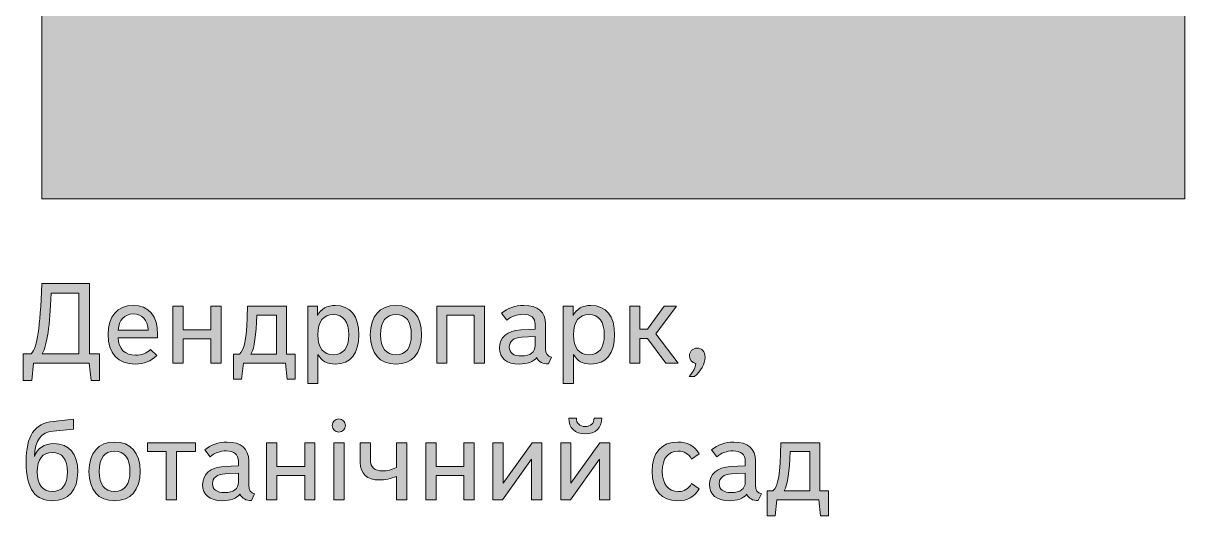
# Model space of a CAD drawing. Header units: millimetres. Extents: x -1334 to 1514, y -1037 to 10.
# Drawn here: x 812.1 to 913.7, y -450.7 to -407.6 of the extents above; entities that cross this region are included whole.
import ezdxf

# ---------------------------------------------------------------- set-up
doc = ezdxf.new("R2010")
doc.units = ezdxf.units.MM
doc.header["$MEASUREMENT"] = 0
doc.layers.add('bg', color=7, linetype='Continuous', lineweight=0)
doc.layers.add('icons', color=7, linetype='Continuous', lineweight=0)

# ---------------------------------------------------------------- blocks, each defined once
blk = doc.blocks.new('Block_54')
at = {"layer": 'icons', "true_color": 0x231f20, "transparency": 33554687}
h = blk.add_hatch(color=250, dxfattribs=at)
h.dxf.hatch_style = 2
edge = h.paths.add_edge_path()
edge.add_spline(control_points=[(816.92, -436.55), (816.92, -436.55), (816.92, -431.25), (816.92, -431.25), (816.92, -431.25), (814.51, -431.25), (814.51, -431.25), (814.36, -434.18), (814.18, -435.71), (813.72, -436.55), (813.72, -436.55), (816.92, -436.55), (816.92, -436.55)], knot_values=[0, 0, 0, 0, 1, 1, 1, 2, 2, 2, 3, 3, 3, 4, 4, 4, 4], degree=3, periodic=0)
edge = h.paths.add_edge_path()
edge.add_spline(control_points=[(812.06, -436.55), (812.06, -436.55), (812.76, -436.55), (812.76, -436.55), (813.33, -435.88), (813.51, -434.43), (813.69, -430.41), (813.69, -430.41), (817.87, -430.41), (817.87, -430.41), (817.87, -430.41), (817.87, -436.55), (817.87, -436.55), (817.87, -436.55), (818.73, -436.55), (818.73, -436.55), (818.73, -436.55), (818.73, -438.88), (818.73, -438.88), (818.73, -438.88), (817.99, -438.88), (817.99, -438.88), (817.99, -438.88), (817.84, -437.38), (817.84, -437.38), (817.84, -437.38), (812.96, -437.38), (812.96, -437.38), (812.96, -437.38), (812.81, -438.88), (812.81, -438.88), (812.81, -438.88), (812.06, -438.88), (812.06, -438.88), (812.06, -438.88), (812.06, -436.55), (812.06, -436.55)], knot_values=[0, 0, 0, 0, 1, 1, 1, 2, 2, 2, 3, 3, 3, 4, 4, 4, 5, 5, 5, 6, 6, 6, 7, 7, 7, 8, 8, 8, 9, 9, 9, 10, 10, 10, 11, 11, 11, 12, 12, 12, 12], degree=3, periodic=0)
h = blk.add_hatch(color=250, dxfattribs=at)
h.dxf.hatch_style = 2
edge = h.paths.add_edge_path()
edge.add_spline(control_points=[(820.37, -434.5), (820.37, -434.5), (822.99, -434.5), (822.99, -434.5), (822.95, -433.58), (822.48, -433.07), (821.7, -433.07), (820.92, -433.07), (820.43, -433.58), (820.37, -434.5)], knot_values=[0, 0, 0, 0, 1, 1, 1, 2, 2, 2, 3, 3, 3, 3], degree=3, periodic=0)
edge = h.paths.add_edge_path()
edge.add_spline(control_points=[(819.48, -434.87), (819.48, -433.28), (820.3, -432.32), (821.67, -432.32), (823.05, -432.32), (823.82, -433.25), (823.82, -434.86), (823.82, -434.86), (823.82, -435.15), (823.82, -435.15), (823.82, -435.15), (820.37, -435.15), (820.37, -435.15), (820.39, -436.14), (820.96, -436.68), (821.89, -436.68), (822.4, -436.68), (822.86, -436.51), (823.21, -436.17), (823.21, -436.17), (823.74, -436.72), (823.74, -436.72), (823.25, -437.19), (822.66, -437.46), (821.86, -437.46), (820.36, -437.46), (819.48, -436.53), (819.48, -434.87)], knot_values=[0, 0, 0, 0, 1, 1, 1, 2, 2, 2, 3, 3, 3, 4, 4, 4, 5, 5, 5, 6, 6, 6, 7, 7, 7, 8, 8, 8, 9, 9, 9, 9], degree=3, periodic=0)
h = blk.add_hatch(color=250, dxfattribs=at)
h.dxf.hatch_style = 2
edge = h.paths.add_edge_path()
edge.add_spline(control_points=[(826.04, -437.38), (826.04, -437.38), (825.14, -437.38), (825.14, -437.38), (825.14, -437.38), (825.14, -432.4), (825.14, -432.4), (825.14, -432.4), (826.04, -432.4), (826.04, -432.4), (826.04, -432.4), (826.04, -434.47), (826.04, -434.47), (826.04, -434.47), (828.48, -434.47), (828.48, -434.47), (828.48, -434.47), (828.48, -432.4), (828.48, -432.4), (828.48, -432.4), (829.38, -432.4), (829.38, -432.4), (829.38, -432.4), (829.38, -437.38), (829.38, -437.38), (829.38, -437.38), (828.48, -437.38), (828.48, -437.38), (828.48, -437.38), (828.48, -435.24), (828.48, -435.24), (828.48, -435.24), (826.04, -435.24), (826.04, -435.24), (826.04, -435.24), (826.04, -437.38), (826.04, -437.38)], knot_values=[0, 0, 0, 0, 1, 1, 1, 2, 2, 2, 3, 3, 3, 4, 4, 4, 5, 5, 5, 6, 6, 6, 7, 7, 7, 8, 8, 8, 9, 9, 9, 10, 10, 10, 11, 11, 11, 12, 12, 12, 12], degree=3, periodic=0)
h = blk.add_hatch(color=250, dxfattribs=at)
h.dxf.hatch_style = 2
edge = h.paths.add_edge_path()
edge.add_spline(control_points=[(834.21, -436.6), (834.21, -436.6), (834.21, -433.17), (834.21, -433.17), (834.21, -433.17), (832.49, -433.17), (832.49, -433.17), (832.43, -434.93), (832.31, -435.98), (831.99, -436.6), (831.99, -436.6), (834.21, -436.6), (834.21, -436.6)], knot_values=[0, 0, 0, 0, 1, 1, 1, 2, 2, 2, 3, 3, 3, 4, 4, 4, 4], degree=3, periodic=0)
edge = h.paths.add_edge_path()
edge.add_spline(control_points=[(830.47, -438.78), (830.47, -438.78), (830.47, -436.6), (830.47, -436.6), (830.47, -436.6), (830.97, -436.6), (830.97, -436.6), (831.48, -436.19), (831.6, -435.16), (831.69, -432.4), (831.69, -432.4), (835.11, -432.4), (835.11, -432.4), (835.11, -432.4), (835.11, -436.6), (835.11, -436.6), (835.11, -436.6), (835.85, -436.6), (835.85, -436.6), (835.85, -436.6), (835.85, -438.78), (835.85, -438.78), (835.85, -438.78), (835.16, -438.78), (835.16, -438.78), (835.16, -438.78), (835.01, -437.38), (835.01, -437.38), (835.01, -437.38), (831.32, -437.38), (831.32, -437.38), (831.32, -437.38), (831.17, -438.78), (831.17, -438.78), (831.17, -438.78), (830.47, -438.78), (830.47, -438.78)], knot_values=[0, 0, 0, 0, 1, 1, 1, 2, 2, 2, 3, 3, 3, 4, 4, 4, 5, 5, 5, 6, 6, 6, 7, 7, 7, 8, 8, 8, 9, 9, 9, 10, 10, 10, 11, 11, 11, 12, 12, 12, 12], degree=3, periodic=0)
h = blk.add_hatch(color=250, dxfattribs=at)
h.dxf.hatch_style = 2
edge = h.paths.add_edge_path()
edge.add_spline(control_points=[(839.19, -433.12), (838.33, -433.12), (837.85, -433.73), (837.85, -434.89), (837.85, -436.04), (838.33, -436.65), (839.19, -436.65), (840.06, -436.65), (840.54, -436.04), (840.54, -434.89), (840.54, -433.74), (840.06, -433.12), (839.19, -433.12)], knot_values=[0, 0, 0, 0, 1, 1, 1, 2, 2, 2, 3, 3, 3, 4, 4, 4, 4], degree=3, periodic=0)
edge = h.paths.add_edge_path()
edge.add_spline(control_points=[(839.37, -432.32), (840.68, -432.32), (841.43, -433.26), (841.43, -434.89), (841.43, -436.52), (840.69, -437.46), (839.37, -437.46), (838.67, -437.46), (838.16, -437.17), (837.85, -436.63), (837.85, -436.63), (837.85, -439.17), (837.85, -439.17), (837.85, -439.17), (836.95, -439.17), (836.95, -439.17), (836.95, -439.17), (836.95, -432.4), (836.95, -432.4), (836.95, -432.4), (837.8, -432.4), (837.8, -432.4), (837.8, -432.4), (837.8, -433.2), (837.8, -433.2), (838.11, -432.63), (838.65, -432.32), (839.37, -432.32)], knot_values=[0, 0, 0, 0, 1, 1, 1, 2, 2, 2, 3, 3, 3, 4, 4, 4, 5, 5, 5, 6, 6, 6, 7, 7, 7, 8, 8, 8, 9, 9, 9, 9], degree=3, periodic=0)
h = blk.add_hatch(color=250, dxfattribs=at)
h.dxf.hatch_style = 2
edge = h.paths.add_edge_path()
edge.add_spline(control_points=[(844.67, -436.65), (845.54, -436.65), (846.02, -436.04), (846.02, -434.89), (846.02, -433.73), (845.54, -433.12), (844.67, -433.12), (843.81, -433.12), (843.33, -433.73), (843.33, -434.89), (843.33, -436.04), (843.81, -436.65), (844.67, -436.65)], knot_values=[0, 0, 0, 0, 1, 1, 1, 2, 2, 2, 3, 3, 3, 4, 4, 4, 4], degree=3, periodic=0)
edge = h.paths.add_edge_path()
edge.add_spline(control_points=[(844.67, -437.46), (843.25, -437.46), (842.43, -436.52), (842.43, -434.89), (842.43, -433.26), (843.25, -432.32), (844.67, -432.32), (846.1, -432.32), (846.92, -433.26), (846.92, -434.89), (846.92, -436.52), (846.1, -437.46), (844.67, -437.46)], knot_values=[0, 0, 0, 0, 1, 1, 1, 2, 2, 2, 3, 3, 3, 4, 4, 4, 4], degree=3, periodic=0)
h = blk.add_hatch(color=250, dxfattribs=at)
h.dxf.hatch_style = 2
edge = h.paths.add_edge_path()
edge.add_spline(control_points=[(848.24, -437.38), (848.24, -437.38), (848.24, -432.4), (848.24, -432.4), (848.24, -432.4), (852.43, -432.4), (852.43, -432.4), (852.43, -432.4), (852.43, -437.38), (852.43, -437.38), (852.43, -437.38), (851.53, -437.38), (851.53, -437.38), (851.53, -437.38), (851.53, -433.17), (851.53, -433.17), (851.53, -433.17), (849.14, -433.17), (849.14, -433.17), (849.14, -433.17), (849.14, -437.38), (849.14, -437.38), (849.14, -437.38), (848.24, -437.38), (848.24, -437.38)], knot_values=[0, 0, 0, 0, 1, 1, 1, 2, 2, 2, 3, 3, 3, 4, 4, 4, 5, 5, 5, 6, 6, 6, 7, 7, 7, 8, 8, 8, 8], degree=3, periodic=0)
h = blk.add_hatch(color=250, dxfattribs=at)
h.dxf.hatch_style = 2
edge = h.paths.add_edge_path()
edge.add_spline(control_points=[(855.67, -435.11), (854.98, -435.14), (854.59, -435.46), (854.59, -435.97), (854.59, -436.47), (854.96, -436.75), (855.67, -436.75), (856.42, -436.75), (856.86, -436.42), (856.86, -435.82), (856.86, -435.82), (856.86, -435.05), (856.86, -435.05), (856.86, -435.05), (855.67, -435.11), (855.67, -435.11)], knot_values=[0, 0, 0, 0, 1, 1, 1, 2, 2, 2, 3, 3, 3, 4, 4, 4, 5, 5, 5, 5], degree=3, periodic=0)
edge = h.paths.add_edge_path()
edge.add_spline(control_points=[(853.91, -433.01), (854.45, -432.56), (855.1, -432.32), (855.87, -432.32), (857.1, -432.32), (857.76, -432.9), (857.76, -433.96), (857.76, -433.96), (857.76, -436.13), (857.76, -436.13), (857.76, -436.53), (857.95, -436.79), (858.28, -436.85), (858.28, -436.85), (858.01, -437.45), (858.01, -437.45), (857.52, -437.45), (857.17, -437.25), (856.99, -436.89), (856.72, -437.24), (856.14, -437.46), (855.46, -437.46), (854.35, -437.46), (853.73, -436.93), (853.73, -436.06), (853.73, -435.12), (854.42, -434.53), (855.59, -434.47), (855.59, -434.47), (856.86, -434.4), (856.86, -434.4), (856.86, -434.4), (856.86, -433.99), (856.86, -433.99), (856.86, -433.43), (856.48, -433.1), (855.79, -433.1), (855.27, -433.1), (854.77, -433.28), (854.38, -433.61), (854.38, -433.61), (853.91, -433.01), (853.91, -433.01)], knot_values=[0, 0, 0, 0, 1, 1, 1, 2, 2, 2, 3, 3, 3, 4, 4, 4, 5, 5, 5, 6, 6, 6, 7, 7, 7, 8, 8, 8, 9, 9, 9, 10, 10, 10, 11, 11, 11, 12, 12, 12, 13, 13, 13, 14, 14, 14, 14], degree=3, periodic=0)
h = blk.add_hatch(color=250, dxfattribs=at)
h.dxf.hatch_style = 2
edge = h.paths.add_edge_path()
edge.add_spline(control_points=[(861.56, -433.12), (860.7, -433.12), (860.22, -433.73), (860.22, -434.89), (860.22, -436.04), (860.7, -436.65), (861.56, -436.65), (862.43, -436.65), (862.91, -436.04), (862.91, -434.89), (862.91, -433.74), (862.43, -433.12), (861.56, -433.12)], knot_values=[0, 0, 0, 0, 1, 1, 1, 2, 2, 2, 3, 3, 3, 4, 4, 4, 4], degree=3, periodic=0)
edge = h.paths.add_edge_path()
edge.add_spline(control_points=[(861.74, -432.32), (863.05, -432.32), (863.81, -433.26), (863.81, -434.89), (863.81, -436.52), (863.06, -437.46), (861.74, -437.46), (861.05, -437.46), (860.53, -437.17), (860.22, -436.63), (860.22, -436.63), (860.22, -439.17), (860.22, -439.17), (860.22, -439.17), (859.32, -439.17), (859.32, -439.17), (859.32, -439.17), (859.32, -432.4), (859.32, -432.4), (859.32, -432.4), (860.17, -432.4), (860.17, -432.4), (860.17, -432.4), (860.17, -433.2), (860.17, -433.2), (860.48, -432.63), (861.02, -432.32), (861.74, -432.32)], knot_values=[0, 0, 0, 0, 1, 1, 1, 2, 2, 2, 3, 3, 3, 4, 4, 4, 5, 5, 5, 6, 6, 6, 7, 7, 7, 8, 8, 8, 9, 9, 9, 9], degree=3, periodic=0)
h = blk.add_hatch(color=250, dxfattribs=at)
h.dxf.hatch_style = 2
edge = h.paths.add_edge_path()
edge.add_spline(control_points=[(866.03, -435.22), (866.03, -435.22), (866.03, -437.38), (866.03, -437.38), (866.03, -437.38), (865.13, -437.38), (865.13, -437.38), (865.13, -437.38), (865.13, -432.4), (865.13, -432.4), (865.13, -432.4), (866.03, -432.4), (866.03, -432.4), (866.03, -432.4), (866.03, -434.4), (866.03, -434.4), (866.03, -434.4), (866.7, -434.4), (866.7, -434.4), (866.7, -434.4), (868.16, -432.4), (868.16, -432.4), (868.16, -432.4), (869.22, -432.4), (869.22, -432.4), (869.22, -432.4), (867.43, -434.81), (867.43, -434.81), (867.43, -434.81), (869.36, -437.38), (869.36, -437.38), (869.36, -437.38), (868.3, -437.38), (868.3, -437.38), (868.3, -437.38), (866.7, -435.22), (866.7, -435.22), (866.7, -435.22), (866.03, -435.22), (866.03, -435.22)], knot_values=[0, 0, 0, 0, 1, 1, 1, 2, 2, 2, 3, 3, 3, 4, 4, 4, 5, 5, 5, 6, 6, 6, 7, 7, 7, 8, 8, 8, 9, 9, 9, 10, 10, 10, 11, 11, 11, 12, 12, 12, 13, 13, 13, 13], degree=3, periodic=0)
h = blk.add_hatch(color=250, dxfattribs=at)
h.dxf.hatch_style = 2
edge = h.paths.add_edge_path()
edge.add_spline(control_points=[(871.04, -436.06), (871.44, -436.06), (871.72, -436.34), (871.72, -436.86), (871.72, -437.45), (871.37, -438.11), (870.79, -438.53), (870.79, -438.53), (870.34, -438.53), (870.34, -438.53), (870.73, -438.06), (870.89, -437.77), (870.92, -437.41), (870.58, -437.35), (870.36, -437.09), (870.36, -436.73), (870.36, -436.34), (870.64, -436.06), (871.04, -436.06)], knot_values=[0, 0, 0, 0, 1, 1, 1, 2, 2, 2, 3, 3, 3, 4, 4, 4, 5, 5, 5, 6, 6, 6, 6], degree=3, periodic=0)
h = blk.add_hatch(color=250, dxfattribs=at)
h.dxf.hatch_style = 2
edge = h.paths.add_edge_path()
edge.add_spline(control_points=[(814.61, -448.61), (815.47, -448.61), (815.93, -448.01), (815.93, -446.9), (815.93, -445.79), (815.47, -445.19), (814.61, -445.19), (813.75, -445.19), (813.28, -445.79), (813.28, -446.9), (813.28, -448), (813.75, -448.61), (814.61, -448.61)], knot_values=[0, 0, 0, 0, 1, 1, 1, 2, 2, 2, 3, 3, 3, 4, 4, 4, 4], degree=3, periodic=0)
edge = h.paths.add_edge_path()
edge.add_spline(control_points=[(816.46, -443.14), (816.46, -443.14), (814.69, -443.32), (814.69, -443.32), (813.58, -443.44), (813.09, -444.12), (813.05, -445.55), (813.25, -444.85), (813.89, -444.42), (814.75, -444.42), (816.06, -444.42), (816.83, -445.31), (816.83, -446.89), (816.83, -448.5), (816.02, -449.42), (814.61, -449.42), (813.19, -449.42), (812.31, -448.48), (812.31, -446), (812.31, -443.75), (813.05, -442.64), (814.68, -442.47), (814.68, -442.47), (816.46, -442.28), (816.46, -442.28), (816.46, -442.28), (816.46, -443.14), (816.46, -443.14)], knot_values=[0, 0, 0, 0, 1, 1, 1, 2, 2, 2, 3, 3, 3, 4, 4, 4, 5, 5, 5, 6, 6, 6, 7, 7, 7, 8, 8, 8, 9, 9, 9, 9], degree=3, periodic=0)
h = blk.add_hatch(color=250, dxfattribs=at)
h.dxf.hatch_style = 2
edge = h.paths.add_edge_path()
edge.add_spline(control_points=[(840.13, -449.34), (840.13, -449.34), (839.23, -449.34), (839.23, -449.34), (839.23, -449.34), (839.23, -444.36), (839.23, -444.36), (839.23, -444.36), (840.13, -444.36), (840.13, -444.36), (840.13, -444.36), (840.13, -449.34), (840.13, -449.34)], knot_values=[0, 0, 0, 0, 1, 1, 1, 2, 2, 2, 3, 3, 3, 4, 4, 4, 4], degree=3, periodic=0)
edge = h.paths.add_edge_path()
edge.add_spline(control_points=[(839.68, -442.26), (840.01, -442.26), (840.25, -442.5), (840.25, -442.83), (840.25, -443.16), (840.01, -443.41), (839.68, -443.41), (839.35, -443.41), (839.1, -443.16), (839.1, -442.83), (839.1, -442.5), (839.35, -442.26), (839.68, -442.26)], knot_values=[0, 0, 0, 0, 1, 1, 1, 2, 2, 2, 3, 3, 3, 4, 4, 4, 4], degree=3, periodic=0)
h = blk.add_hatch(color=250, dxfattribs=at)
h.dxf.hatch_style = 2
edge = h.paths.add_edge_path()
edge.add_spline(control_points=[(859.8, -442.18), (859.8, -442.18), (860.46, -442.18), (860.46, -442.18), (860.47, -442.66), (860.75, -442.92), (861.24, -442.92), (861.73, -442.92), (862, -442.66), (862.02, -442.18), (862.02, -442.18), (862.68, -442.18), (862.68, -442.18), (862.68, -443.05), (862.15, -443.56), (861.24, -443.56), (860.32, -443.56), (859.8, -443.05), (859.8, -442.18)], knot_values=[0, 0, 0, 0, 1, 1, 1, 2, 2, 2, 3, 3, 3, 4, 4, 4, 5, 5, 5, 6, 6, 6, 6], degree=3, periodic=0)
edge = h.paths.add_edge_path()
edge.add_spline(control_points=[(862.53, -444.36), (862.53, -444.36), (863.38, -444.36), (863.38, -444.36), (863.38, -444.36), (863.38, -449.34), (863.38, -449.34), (863.38, -449.34), (862.48, -449.34), (862.48, -449.34), (862.48, -449.34), (862.48, -445.79), (862.48, -445.79), (862.48, -445.79), (859.94, -449.34), (859.94, -449.34), (859.94, -449.34), (859.09, -449.34), (859.09, -449.34), (859.09, -449.34), (859.09, -444.36), (859.09, -444.36), (859.09, -444.36), (859.99, -444.36), (859.99, -444.36), (859.99, -444.36), (859.99, -447.89), (859.99, -447.89), (859.99, -447.89), (862.53, -444.36), (862.53, -444.36)], knot_values=[0, 0, 0, 0, 1, 1, 1, 2, 2, 2, 3, 3, 3, 4, 4, 4, 5, 5, 5, 6, 6, 6, 7, 7, 7, 8, 8, 8, 9, 9, 9, 10, 10, 10, 10], degree=3, periodic=0)
h = blk.add_hatch(color=250, dxfattribs=at)
h.dxf.hatch_style = 2
edge = h.paths.add_edge_path()
edge.add_spline(control_points=[(820.05, -448.61), (820.92, -448.61), (821.4, -447.99), (821.4, -446.85), (821.4, -445.69), (820.92, -445.07), (820.05, -445.07), (819.18, -445.07), (818.7, -445.69), (818.7, -446.85), (818.7, -447.99), (819.18, -448.61), (820.05, -448.61)], knot_values=[0, 0, 0, 0, 1, 1, 1, 2, 2, 2, 3, 3, 3, 4, 4, 4, 4], degree=3, periodic=0)
edge = h.paths.add_edge_path()
edge.add_spline(control_points=[(820.05, -449.42), (818.63, -449.42), (817.81, -448.48), (817.81, -446.85), (817.81, -445.21), (818.63, -444.28), (820.05, -444.28), (821.47, -444.28), (822.29, -445.21), (822.29, -446.85), (822.29, -448.48), (821.47, -449.42), (820.05, -449.42)], knot_values=[0, 0, 0, 0, 1, 1, 1, 2, 2, 2, 3, 3, 3, 4, 4, 4, 4], degree=3, periodic=0)
h = blk.add_hatch(color=250, dxfattribs=at)
h.dxf.hatch_style = 2
edge = h.paths.add_edge_path()
edge.add_spline(control_points=[(822.94, -444.36), (822.94, -444.36), (827.13, -444.36), (827.13, -444.36), (827.13, -444.36), (827.13, -445.12), (827.13, -445.12), (827.13, -445.12), (825.48, -445.12), (825.48, -445.12), (825.48, -445.12), (825.48, -449.34), (825.48, -449.34), (825.48, -449.34), (824.58, -449.34), (824.58, -449.34), (824.58, -449.34), (824.58, -445.12), (824.58, -445.12), (824.58, -445.12), (822.94, -445.12), (822.94, -445.12), (822.94, -445.12), (822.94, -444.36), (822.94, -444.36)], knot_values=[0, 0, 0, 0, 1, 1, 1, 2, 2, 2, 3, 3, 3, 4, 4, 4, 5, 5, 5, 6, 6, 6, 7, 7, 7, 8, 8, 8, 8], degree=3, periodic=0)
h = blk.add_hatch(color=250, dxfattribs=at)
h.dxf.hatch_style = 2
edge = h.paths.add_edge_path()
edge.add_spline(control_points=[(829.7, -447.07), (829.01, -447.1), (828.62, -447.42), (828.62, -447.92), (828.62, -448.43), (828.99, -448.71), (829.7, -448.71), (830.45, -448.71), (830.89, -448.38), (830.89, -447.77), (830.89, -447.77), (830.89, -447.01), (830.89, -447.01), (830.89, -447.01), (829.7, -447.07), (829.7, -447.07)], knot_values=[0, 0, 0, 0, 1, 1, 1, 2, 2, 2, 3, 3, 3, 4, 4, 4, 5, 5, 5, 5], degree=3, periodic=0)
edge = h.paths.add_edge_path()
edge.add_spline(control_points=[(827.94, -444.96), (828.48, -444.52), (829.13, -444.28), (829.91, -444.28), (831.13, -444.28), (831.79, -444.86), (831.79, -445.92), (831.79, -445.92), (831.79, -448.08), (831.79, -448.08), (831.79, -448.49), (831.98, -448.75), (832.31, -448.81), (832.31, -448.81), (832.04, -449.41), (832.04, -449.41), (831.55, -449.41), (831.2, -449.21), (831.02, -448.85), (830.75, -449.2), (830.17, -449.42), (829.49, -449.42), (828.38, -449.42), (827.76, -448.89), (827.76, -448.01), (827.76, -447.08), (828.45, -446.49), (829.62, -446.43), (829.62, -446.43), (830.89, -446.36), (830.89, -446.36), (830.89, -446.36), (830.89, -445.95), (830.89, -445.95), (830.89, -445.38), (830.51, -445.05), (829.83, -445.05), (829.3, -445.05), (828.8, -445.23), (828.41, -445.57), (828.41, -445.57), (827.94, -444.96), (827.94, -444.96)], knot_values=[0, 0, 0, 0, 1, 1, 1, 2, 2, 2, 3, 3, 3, 4, 4, 4, 5, 5, 5, 6, 6, 6, 7, 7, 7, 8, 8, 8, 9, 9, 9, 10, 10, 10, 11, 11, 11, 12, 12, 12, 13, 13, 13, 14, 14, 14, 14], degree=3, periodic=0)
h = blk.add_hatch(color=250, dxfattribs=at)
h.dxf.hatch_style = 2
edge = h.paths.add_edge_path()
edge.add_spline(control_points=[(834.25, -449.34), (834.25, -449.34), (833.35, -449.34), (833.35, -449.34), (833.35, -449.34), (833.35, -444.36), (833.35, -444.36), (833.35, -444.36), (834.25, -444.36), (834.25, -444.36), (834.25, -444.36), (834.25, -446.43), (834.25, -446.43), (834.25, -446.43), (836.69, -446.43), (836.69, -446.43), (836.69, -446.43), (836.69, -444.36), (836.69, -444.36), (836.69, -444.36), (837.59, -444.36), (837.59, -444.36), (837.59, -444.36), (837.59, -449.34), (837.59, -449.34), (837.59, -449.34), (836.69, -449.34), (836.69, -449.34), (836.69, -449.34), (836.69, -447.2), (836.69, -447.2), (836.69, -447.2), (834.25, -447.2), (834.25, -447.2), (834.25, -447.2), (834.25, -449.34), (834.25, -449.34)], knot_values=[0, 0, 0, 0, 1, 1, 1, 2, 2, 2, 3, 3, 3, 4, 4, 4, 5, 5, 5, 6, 6, 6, 7, 7, 7, 8, 8, 8, 9, 9, 9, 10, 10, 10, 11, 11, 11, 12, 12, 12, 12], degree=3, periodic=0)
h = blk.add_hatch(color=250, dxfattribs=at)
h.dxf.hatch_style = 2
edge = h.paths.add_edge_path()
edge.add_spline(control_points=[(844.73, -444.36), (844.73, -444.36), (845.63, -444.36), (845.63, -444.36), (845.63, -444.36), (845.63, -449.34), (845.63, -449.34), (845.63, -449.34), (844.73, -449.34), (844.73, -449.34), (844.73, -449.34), (844.73, -447.29), (844.73, -447.29), (844.24, -447.49), (843.69, -447.6), (843.24, -447.6), (842.16, -447.6), (841.54, -447.04), (841.54, -446.07), (841.54, -446.07), (841.54, -444.36), (841.54, -444.36), (841.54, -444.36), (842.44, -444.36), (842.44, -444.36), (842.44, -444.36), (842.44, -445.87), (842.44, -445.87), (842.44, -446.48), (842.82, -446.81), (843.5, -446.81), (843.89, -446.81), (844.33, -446.7), (844.73, -446.5), (844.73, -446.5), (844.73, -444.36), (844.73, -444.36)], knot_values=[0, 0, 0, 0, 1, 1, 1, 2, 2, 2, 3, 3, 3, 4, 4, 4, 5, 5, 5, 6, 6, 6, 7, 7, 7, 8, 8, 8, 9, 9, 9, 10, 10, 10, 11, 11, 11, 12, 12, 12, 12], degree=3, periodic=0)
h = blk.add_hatch(color=250, dxfattribs=at)
h.dxf.hatch_style = 2
edge = h.paths.add_edge_path()
edge.add_spline(control_points=[(848.18, -449.34), (848.18, -449.34), (847.28, -449.34), (847.28, -449.34), (847.28, -449.34), (847.28, -444.36), (847.28, -444.36), (847.28, -444.36), (848.18, -444.36), (848.18, -444.36), (848.18, -444.36), (848.18, -446.43), (848.18, -446.43), (848.18, -446.43), (850.62, -446.43), (850.62, -446.43), (850.62, -446.43), (850.62, -444.36), (850.62, -444.36), (850.62, -444.36), (851.52, -444.36), (851.52, -444.36), (851.52, -444.36), (851.52, -449.34), (851.52, -449.34), (851.52, -449.34), (850.62, -449.34), (850.62, -449.34), (850.62, -449.34), (850.62, -447.2), (850.62, -447.2), (850.62, -447.2), (848.18, -447.2), (848.18, -447.2), (848.18, -447.2), (848.18, -449.34), (848.18, -449.34)], knot_values=[0, 0, 0, 0, 1, 1, 1, 2, 2, 2, 3, 3, 3, 4, 4, 4, 5, 5, 5, 6, 6, 6, 7, 7, 7, 8, 8, 8, 9, 9, 9, 10, 10, 10, 11, 11, 11, 12, 12, 12, 12], degree=3, periodic=0)
h = blk.add_hatch(color=250, dxfattribs=at)
h.dxf.hatch_style = 2
edge = h.paths.add_edge_path()
edge.add_spline(control_points=[(856.6, -444.36), (856.6, -444.36), (857.45, -444.36), (857.45, -444.36), (857.45, -444.36), (857.45, -449.34), (857.45, -449.34), (857.45, -449.34), (856.55, -449.34), (856.55, -449.34), (856.55, -449.34), (856.55, -445.79), (856.55, -445.79), (856.55, -445.79), (854.01, -449.34), (854.01, -449.34), (854.01, -449.34), (853.16, -449.34), (853.16, -449.34), (853.16, -449.34), (853.16, -444.36), (853.16, -444.36), (853.16, -444.36), (854.06, -444.36), (854.06, -444.36), (854.06, -444.36), (854.06, -447.89), (854.06, -447.89), (854.06, -447.89), (856.6, -444.36), (856.6, -444.36)], knot_values=[0, 0, 0, 0, 1, 1, 1, 2, 2, 2, 3, 3, 3, 4, 4, 4, 5, 5, 5, 6, 6, 6, 7, 7, 7, 8, 8, 8, 9, 9, 9, 10, 10, 10, 10], degree=3, periodic=0)
h = blk.add_hatch(color=250, dxfattribs=at)
h.dxf.hatch_style = 2
edge = h.paths.add_edge_path()
edge.add_spline(control_points=[(867.98, -446.85), (867.98, -447.97), (868.5, -448.62), (869.38, -448.62), (869.89, -448.62), (870.26, -448.39), (870.55, -447.91), (870.55, -447.91), (871.22, -448.38), (871.22, -448.38), (870.78, -449.08), (870.18, -449.42), (869.34, -449.42), (867.9, -449.42), (867.09, -448.47), (867.09, -446.85), (867.09, -445.21), (867.91, -444.28), (869.34, -444.28), (870.17, -444.28), (870.78, -444.61), (871.22, -445.3), (871.22, -445.3), (870.55, -445.78), (870.55, -445.78), (870.27, -445.3), (869.89, -445.07), (869.38, -445.07), (868.49, -445.07), (867.98, -445.72), (867.98, -446.85)], knot_values=[0, 0, 0, 0, 1, 1, 1, 2, 2, 2, 3, 3, 3, 4, 4, 4, 5, 5, 5, 6, 6, 6, 7, 7, 7, 8, 8, 8, 9, 9, 9, 10, 10, 10, 10], degree=3, periodic=0)
h = blk.add_hatch(color=250, dxfattribs=at)
h.dxf.hatch_style = 2
edge = h.paths.add_edge_path()
edge.add_spline(control_points=[(874.04, -447.07), (873.35, -447.1), (872.96, -447.42), (872.96, -447.92), (872.96, -448.43), (873.33, -448.71), (874.04, -448.71), (874.8, -448.71), (875.24, -448.38), (875.24, -447.77), (875.24, -447.77), (875.24, -447.01), (875.24, -447.01), (875.24, -447.01), (874.04, -447.07), (874.04, -447.07)], knot_values=[0, 0, 0, 0, 1, 1, 1, 2, 2, 2, 3, 3, 3, 4, 4, 4, 5, 5, 5, 5], degree=3, periodic=0)
edge = h.paths.add_edge_path()
edge.add_spline(control_points=[(872.29, -444.96), (872.83, -444.52), (873.47, -444.28), (874.25, -444.28), (875.48, -444.28), (876.13, -444.86), (876.13, -445.92), (876.13, -445.92), (876.13, -448.08), (876.13, -448.08), (876.13, -448.49), (876.32, -448.75), (876.65, -448.81), (876.65, -448.81), (876.38, -449.41), (876.38, -449.41), (875.89, -449.41), (875.54, -449.21), (875.37, -448.85), (875.1, -449.2), (874.52, -449.42), (873.83, -449.42), (872.73, -449.42), (872.11, -448.89), (872.11, -448.01), (872.11, -447.08), (872.79, -446.49), (873.96, -446.43), (873.96, -446.43), (875.24, -446.36), (875.24, -446.36), (875.24, -446.36), (875.24, -445.95), (875.24, -445.95), (875.24, -445.38), (874.86, -445.05), (874.17, -445.05), (873.64, -445.05), (873.14, -445.23), (872.75, -445.57), (872.75, -445.57), (872.29, -444.96), (872.29, -444.96)], knot_values=[0, 0, 0, 0, 1, 1, 1, 2, 2, 2, 3, 3, 3, 4, 4, 4, 5, 5, 5, 6, 6, 6, 7, 7, 7, 8, 8, 8, 9, 9, 9, 10, 10, 10, 11, 11, 11, 12, 12, 12, 13, 13, 13, 14, 14, 14, 14], degree=3, periodic=0)
h = blk.add_hatch(color=250, dxfattribs=at)
h.dxf.hatch_style = 2
edge = h.paths.add_edge_path()
edge.add_spline(control_points=[(880.89, -448.56), (880.89, -448.56), (880.89, -445.12), (880.89, -445.12), (880.89, -445.12), (879.16, -445.12), (879.16, -445.12), (879.1, -446.89), (878.98, -447.93), (878.66, -448.56), (878.66, -448.56), (880.89, -448.56), (880.89, -448.56)], knot_values=[0, 0, 0, 0, 1, 1, 1, 2, 2, 2, 3, 3, 3, 4, 4, 4, 4], degree=3, periodic=0)
edge = h.paths.add_edge_path()
edge.add_spline(control_points=[(877.15, -450.73), (877.15, -450.73), (877.15, -448.56), (877.15, -448.56), (877.15, -448.56), (877.65, -448.56), (877.65, -448.56), (878.16, -448.14), (878.28, -447.12), (878.36, -444.36), (878.36, -444.36), (881.78, -444.36), (881.78, -444.36), (881.78, -444.36), (881.78, -448.56), (881.78, -448.56), (881.78, -448.56), (882.53, -448.56), (882.53, -448.56), (882.53, -448.56), (882.53, -450.73), (882.53, -450.73), (882.53, -450.73), (881.83, -450.73), (881.83, -450.73), (881.83, -450.73), (881.68, -449.34), (881.68, -449.34), (881.68, -449.34), (878, -449.34), (878, -449.34), (878, -449.34), (877.85, -450.73), (877.85, -450.73), (877.85, -450.73), (877.15, -450.73), (877.15, -450.73)], knot_values=[0, 0, 0, 0, 1, 1, 1, 2, 2, 2, 3, 3, 3, 4, 4, 4, 5, 5, 5, 6, 6, 6, 7, 7, 7, 8, 8, 8, 9, 9, 9, 10, 10, 10, 11, 11, 11, 12, 12, 12, 12], degree=3, periodic=0)
at = {"layer": 'icons'}
for points, knots in [([(812.06, -436.55), (812.06, -436.55), (812.76, -436.55), (812.76, -436.55), (813.33, -435.88), (813.51, -434.43), (813.69, -430.41), (813.69, -430.41), (817.87, -430.41), (817.87, -430.41), (817.87, -430.41), (817.87, -436.55), (817.87, -436.55), (817.87, -436.55), (818.73, -436.55), (818.73, -436.55), (818.73, -436.55), (818.73, -438.88), (818.73, -438.88), (818.73, -438.88), (817.99, -438.88), (817.99, -438.88), (817.99, -438.88), (817.84, -437.38), (817.84, -437.38), (817.84, -437.38), (812.96, -437.38), (812.96, -437.38), (812.96, -437.38), (812.81, -438.88), (812.81, -438.88), (812.81, -438.88), (812.06, -438.88), (812.06, -438.88), (812.06, -438.88), (812.06, -436.55), (812.06, -436.55)], [0, 0, 0, 0, 1, 1, 1, 2, 2, 2, 3, 3, 3, 4, 4, 4, 5, 5, 5, 6, 6, 6, 7, 7, 7, 8, 8, 8, 9, 9, 9, 10, 10, 10, 11, 11, 11, 12, 12, 12, 12]), ([(816.92, -436.55), (816.92, -436.55), (816.92, -431.25), (816.92, -431.25), (816.92, -431.25), (814.51, -431.25), (814.51, -431.25), (814.36, -434.18), (814.18, -435.71), (813.72, -436.55), (813.72, -436.55), (816.92, -436.55), (816.92, -436.55)], [0, 0, 0, 0, 1, 1, 1, 2, 2, 2, 3, 3, 3, 4, 4, 4, 4]), ([(819.48, -434.87), (819.48, -433.28), (820.3, -432.32), (821.67, -432.32), (823.05, -432.32), (823.82, -433.25), (823.82, -434.86), (823.82, -434.86), (823.82, -435.15), (823.82, -435.15), (823.82, -435.15), (820.37, -435.15), (820.37, -435.15), (820.39, -436.14), (820.96, -436.68), (821.89, -436.68), (822.4, -436.68), (822.86, -436.51), (823.21, -436.17), (823.21, -436.17), (823.74, -436.72), (823.74, -436.72), (823.25, -437.19), (822.66, -437.46), (821.86, -437.46), (820.36, -437.46), (819.48, -436.53), (819.48, -434.87)], [0, 0, 0, 0, 1, 1, 1, 2, 2, 2, 3, 3, 3, 4, 4, 4, 5, 5, 5, 6, 6, 6, 7, 7, 7, 8, 8, 8, 9, 9, 9, 9]), ([(826.04, -437.38), (826.04, -437.38), (825.14, -437.38), (825.14, -437.38), (825.14, -437.38), (825.14, -432.4), (825.14, -432.4), (825.14, -432.4), (826.04, -432.4), (826.04, -432.4), (826.04, -432.4), (826.04, -434.47), (826.04, -434.47), (826.04, -434.47), (828.48, -434.47), (828.48, -434.47), (828.48, -434.47), (828.48, -432.4), (828.48, -432.4), (828.48, -432.4), (829.38, -432.4), (829.38, -432.4), (829.38, -432.4), (829.38, -437.38), (829.38, -437.38), (829.38, -437.38), (828.48, -437.38), (828.48, -437.38), (828.48, -437.38), (828.48, -435.24), (828.48, -435.24), (828.48, -435.24), (826.04, -435.24), (826.04, -435.24), (826.04, -435.24), (826.04, -437.38), (826.04, -437.38)], [0, 0, 0, 0, 1, 1, 1, 2, 2, 2, 3, 3, 3, 4, 4, 4, 5, 5, 5, 6, 6, 6, 7, 7, 7, 8, 8, 8, 9, 9, 9, 10, 10, 10, 11, 11, 11, 12, 12, 12, 12]), ([(830.47, -438.78), (830.47, -438.78), (830.47, -436.6), (830.47, -436.6), (830.47, -436.6), (830.97, -436.6), (830.97, -436.6), (831.48, -436.19), (831.6, -435.16), (831.69, -432.4), (831.69, -432.4), (835.11, -432.4), (835.11, -432.4), (835.11, -432.4), (835.11, -436.6), (835.11, -436.6), (835.11, -436.6), (835.85, -436.6), (835.85, -436.6), (835.85, -436.6), (835.85, -438.78), (835.85, -438.78), (835.85, -438.78), (835.16, -438.78), (835.16, -438.78), (835.16, -438.78), (835.01, -437.38), (835.01, -437.38), (835.01, -437.38), (831.32, -437.38), (831.32, -437.38), (831.32, -437.38), (831.17, -438.78), (831.17, -438.78), (831.17, -438.78), (830.47, -438.78), (830.47, -438.78)], [0, 0, 0, 0, 1, 1, 1, 2, 2, 2, 3, 3, 3, 4, 4, 4, 5, 5, 5, 6, 6, 6, 7, 7, 7, 8, 8, 8, 9, 9, 9, 10, 10, 10, 11, 11, 11, 12, 12, 12, 12]), ([(839.37, -432.32), (840.68, -432.32), (841.43, -433.26), (841.43, -434.89), (841.43, -436.52), (840.69, -437.46), (839.37, -437.46), (838.67, -437.46), (838.16, -437.17), (837.85, -436.63), (837.85, -436.63), (837.85, -439.17), (837.85, -439.17), (837.85, -439.17), (836.95, -439.17), (836.95, -439.17), (836.95, -439.17), (836.95, -432.4), (836.95, -432.4), (836.95, -432.4), (837.8, -432.4), (837.8, -432.4), (837.8, -432.4), (837.8, -433.2), (837.8, -433.2), (838.11, -432.63), (838.65, -432.32), (839.37, -432.32)], [0, 0, 0, 0, 1, 1, 1, 2, 2, 2, 3, 3, 3, 4, 4, 4, 5, 5, 5, 6, 6, 6, 7, 7, 7, 8, 8, 8, 9, 9, 9, 9]), ([(844.67, -437.46), (843.25, -437.46), (842.43, -436.52), (842.43, -434.89), (842.43, -433.26), (843.25, -432.32), (844.67, -432.32), (846.1, -432.32), (846.92, -433.26), (846.92, -434.89), (846.92, -436.52), (846.1, -437.46), (844.67, -437.46)], [0, 0, 0, 0, 1, 1, 1, 2, 2, 2, 3, 3, 3, 4, 4, 4, 4]), ([(848.24, -437.38), (848.24, -437.38), (848.24, -432.4), (848.24, -432.4), (848.24, -432.4), (852.43, -432.4), (852.43, -432.4), (852.43, -432.4), (852.43, -437.38), (852.43, -437.38), (852.43, -437.38), (851.53, -437.38), (851.53, -437.38), (851.53, -437.38), (851.53, -433.17), (851.53, -433.17), (851.53, -433.17), (849.14, -433.17), (849.14, -433.17), (849.14, -433.17), (849.14, -437.38), (849.14, -437.38), (849.14, -437.38), (848.24, -437.38), (848.24, -437.38)], [0, 0, 0, 0, 1, 1, 1, 2, 2, 2, 3, 3, 3, 4, 4, 4, 5, 5, 5, 6, 6, 6, 7, 7, 7, 8, 8, 8, 8]), ([(853.91, -433.01), (854.45, -432.56), (855.1, -432.32), (855.87, -432.32), (857.1, -432.32), (857.76, -432.9), (857.76, -433.96), (857.76, -433.96), (857.76, -436.13), (857.76, -436.13), (857.76, -436.53), (857.95, -436.79), (858.28, -436.85), (858.28, -436.85), (858.01, -437.45), (858.01, -437.45), (857.52, -437.45), (857.17, -437.25), (856.99, -436.89), (856.72, -437.24), (856.14, -437.46), (855.46, -437.46), (854.35, -437.46), (853.73, -436.93), (853.73, -436.06), (853.73, -435.12), (854.42, -434.53), (855.59, -434.47), (855.59, -434.47), (856.86, -434.4), (856.86, -434.4), (856.86, -434.4), (856.86, -433.99), (856.86, -433.99), (856.86, -433.43), (856.48, -433.1), (855.79, -433.1), (855.27, -433.1), (854.77, -433.28), (854.38, -433.61), (854.38, -433.61), (853.91, -433.01), (853.91, -433.01)], [0, 0, 0, 0, 1, 1, 1, 2, 2, 2, 3, 3, 3, 4, 4, 4, 5, 5, 5, 6, 6, 6, 7, 7, 7, 8, 8, 8, 9, 9, 9, 10, 10, 10, 11, 11, 11, 12, 12, 12, 13, 13, 13, 14, 14, 14, 14]), ([(861.74, -432.32), (863.05, -432.32), (863.81, -433.26), (863.81, -434.89), (863.81, -436.52), (863.06, -437.46), (861.74, -437.46), (861.05, -437.46), (860.53, -437.17), (860.22, -436.63), (860.22, -436.63), (860.22, -439.17), (860.22, -439.17), (860.22, -439.17), (859.32, -439.17), (859.32, -439.17), (859.32, -439.17), (859.32, -432.4), (859.32, -432.4), (859.32, -432.4), (860.17, -432.4), (860.17, -432.4), (860.17, -432.4), (860.17, -433.2), (860.17, -433.2), (860.48, -432.63), (861.02, -432.32), (861.74, -432.32)], [0, 0, 0, 0, 1, 1, 1, 2, 2, 2, 3, 3, 3, 4, 4, 4, 5, 5, 5, 6, 6, 6, 7, 7, 7, 8, 8, 8, 9, 9, 9, 9]), ([(866.03, -435.22), (866.03, -435.22), (866.03, -437.38), (866.03, -437.38), (866.03, -437.38), (865.13, -437.38), (865.13, -437.38), (865.13, -437.38), (865.13, -432.4), (865.13, -432.4), (865.13, -432.4), (866.03, -432.4), (866.03, -432.4), (866.03, -432.4), (866.03, -434.4), (866.03, -434.4), (866.03, -434.4), (866.7, -434.4), (866.7, -434.4), (866.7, -434.4), (868.16, -432.4), (868.16, -432.4), (868.16, -432.4), (869.22, -432.4), (869.22, -432.4), (869.22, -432.4), (867.43, -434.81), (867.43, -434.81), (867.43, -434.81), (869.36, -437.38), (869.36, -437.38), (869.36, -437.38), (868.3, -437.38), (868.3, -437.38), (868.3, -437.38), (866.7, -435.22), (866.7, -435.22), (866.7, -435.22), (866.03, -435.22), (866.03, -435.22)], [0, 0, 0, 0, 1, 1, 1, 2, 2, 2, 3, 3, 3, 4, 4, 4, 5, 5, 5, 6, 6, 6, 7, 7, 7, 8, 8, 8, 9, 9, 9, 10, 10, 10, 11, 11, 11, 12, 12, 12, 13, 13, 13, 13]), ([(820.37, -434.5), (820.37, -434.5), (822.99, -434.5), (822.99, -434.5), (822.95, -433.58), (822.48, -433.07), (821.7, -433.07), (820.92, -433.07), (820.43, -433.58), (820.37, -434.5)], [0, 0, 0, 0, 1, 1, 1, 2, 2, 2, 3, 3, 3, 3]), ([(834.21, -436.6), (834.21, -436.6), (834.21, -433.17), (834.21, -433.17), (834.21, -433.17), (832.49, -433.17), (832.49, -433.17), (832.43, -434.93), (832.31, -435.98), (831.99, -436.6), (831.99, -436.6), (834.21, -436.6), (834.21, -436.6)], [0, 0, 0, 0, 1, 1, 1, 2, 2, 2, 3, 3, 3, 4, 4, 4, 4]), ([(839.19, -433.12), (838.33, -433.12), (837.85, -433.73), (837.85, -434.89), (837.85, -436.04), (838.33, -436.65), (839.19, -436.65), (840.06, -436.65), (840.54, -436.04), (840.54, -434.89), (840.54, -433.74), (840.06, -433.12), (839.19, -433.12)], [0, 0, 0, 0, 1, 1, 1, 2, 2, 2, 3, 3, 3, 4, 4, 4, 4]), ([(844.67, -436.65), (845.54, -436.65), (846.02, -436.04), (846.02, -434.89), (846.02, -433.73), (845.54, -433.12), (844.67, -433.12), (843.81, -433.12), (843.33, -433.73), (843.33, -434.89), (843.33, -436.04), (843.81, -436.65), (844.67, -436.65)], [0, 0, 0, 0, 1, 1, 1, 2, 2, 2, 3, 3, 3, 4, 4, 4, 4]), ([(861.56, -433.12), (860.7, -433.12), (860.22, -433.73), (860.22, -434.89), (860.22, -436.04), (860.7, -436.65), (861.56, -436.65), (862.43, -436.65), (862.91, -436.04), (862.91, -434.89), (862.91, -433.74), (862.43, -433.12), (861.56, -433.12)], [0, 0, 0, 0, 1, 1, 1, 2, 2, 2, 3, 3, 3, 4, 4, 4, 4]), ([(855.67, -435.11), (854.98, -435.14), (854.59, -435.46), (854.59, -435.97), (854.59, -436.47), (854.96, -436.75), (855.67, -436.75), (856.42, -436.75), (856.86, -436.42), (856.86, -435.82), (856.86, -435.82), (856.86, -435.05), (856.86, -435.05), (856.86, -435.05), (855.67, -435.11), (855.67, -435.11)], [0, 0, 0, 0, 1, 1, 1, 2, 2, 2, 3, 3, 3, 4, 4, 4, 5, 5, 5, 5]), ([(871.04, -436.06), (871.44, -436.06), (871.72, -436.34), (871.72, -436.86), (871.72, -437.45), (871.37, -438.11), (870.79, -438.53), (870.79, -438.53), (870.34, -438.53), (870.34, -438.53), (870.73, -438.06), (870.89, -437.77), (870.92, -437.41), (870.58, -437.35), (870.36, -437.09), (870.36, -436.73), (870.36, -436.34), (870.64, -436.06), (871.04, -436.06)], [0, 0, 0, 0, 1, 1, 1, 2, 2, 2, 3, 3, 3, 4, 4, 4, 5, 5, 5, 6, 6, 6, 6]), ([(816.46, -443.14), (816.46, -443.14), (814.69, -443.32), (814.69, -443.32), (813.58, -443.44), (813.09, -444.12), (813.05, -445.55), (813.25, -444.85), (813.89, -444.42), (814.75, -444.42), (816.06, -444.42), (816.83, -445.31), (816.83, -446.89), (816.83, -448.5), (816.02, -449.42), (814.61, -449.42), (813.19, -449.42), (812.31, -448.48), (812.31, -446), (812.31, -443.75), (813.05, -442.64), (814.68, -442.47), (814.68, -442.47), (816.46, -442.28), (816.46, -442.28), (816.46, -442.28), (816.46, -443.14), (816.46, -443.14)], [0, 0, 0, 0, 1, 1, 1, 2, 2, 2, 3, 3, 3, 4, 4, 4, 5, 5, 5, 6, 6, 6, 7, 7, 7, 8, 8, 8, 9, 9, 9, 9]), ([(839.68, -442.26), (840.01, -442.26), (840.25, -442.5), (840.25, -442.83), (840.25, -443.16), (840.01, -443.41), (839.68, -443.41), (839.35, -443.41), (839.1, -443.16), (839.1, -442.83), (839.1, -442.5), (839.35, -442.26), (839.68, -442.26)], [0, 0, 0, 0, 1, 1, 1, 2, 2, 2, 3, 3, 3, 4, 4, 4, 4]), ([(859.8, -442.18), (859.8, -442.18), (860.46, -442.18), (860.46, -442.18), (860.47, -442.66), (860.75, -442.92), (861.24, -442.92), (861.73, -442.92), (862, -442.66), (862.02, -442.18), (862.02, -442.18), (862.68, -442.18), (862.68, -442.18), (862.68, -443.05), (862.15, -443.56), (861.24, -443.56), (860.32, -443.56), (859.8, -443.05), (859.8, -442.18)], [0, 0, 0, 0, 1, 1, 1, 2, 2, 2, 3, 3, 3, 4, 4, 4, 5, 5, 5, 6, 6, 6, 6]), ([(814.61, -448.61), (815.47, -448.61), (815.93, -448.01), (815.93, -446.9), (815.93, -445.79), (815.47, -445.19), (814.61, -445.19), (813.75, -445.19), (813.28, -445.79), (813.28, -446.9), (813.28, -448), (813.75, -448.61), (814.61, -448.61)], [0, 0, 0, 0, 1, 1, 1, 2, 2, 2, 3, 3, 3, 4, 4, 4, 4]), ([(820.05, -449.42), (818.63, -449.42), (817.81, -448.48), (817.81, -446.85), (817.81, -445.21), (818.63, -444.28), (820.05, -444.28), (821.47, -444.28), (822.29, -445.21), (822.29, -446.85), (822.29, -448.48), (821.47, -449.42), (820.05, -449.42)], [0, 0, 0, 0, 1, 1, 1, 2, 2, 2, 3, 3, 3, 4, 4, 4, 4]), ([(820.05, -448.61), (820.92, -448.61), (821.4, -447.99), (821.4, -446.85), (821.4, -445.69), (820.92, -445.07), (820.05, -445.07), (819.18, -445.07), (818.7, -445.69), (818.7, -446.85), (818.7, -447.99), (819.18, -448.61), (820.05, -448.61)], [0, 0, 0, 0, 1, 1, 1, 2, 2, 2, 3, 3, 3, 4, 4, 4, 4]), ([(822.94, -444.36), (822.94, -444.36), (827.13, -444.36), (827.13, -444.36), (827.13, -444.36), (827.13, -445.12), (827.13, -445.12), (827.13, -445.12), (825.48, -445.12), (825.48, -445.12), (825.48, -445.12), (825.48, -449.34), (825.48, -449.34), (825.48, -449.34), (824.58, -449.34), (824.58, -449.34), (824.58, -449.34), (824.58, -445.12), (824.58, -445.12), (824.58, -445.12), (822.94, -445.12), (822.94, -445.12), (822.94, -445.12), (822.94, -444.36), (822.94, -444.36)], [0, 0, 0, 0, 1, 1, 1, 2, 2, 2, 3, 3, 3, 4, 4, 4, 5, 5, 5, 6, 6, 6, 7, 7, 7, 8, 8, 8, 8]), ([(827.94, -444.96), (828.48, -444.52), (829.13, -444.28), (829.91, -444.28), (831.13, -444.28), (831.79, -444.86), (831.79, -445.92), (831.79, -445.92), (831.79, -448.08), (831.79, -448.08), (831.79, -448.49), (831.98, -448.75), (832.31, -448.81), (832.31, -448.81), (832.04, -449.41), (832.04, -449.41), (831.55, -449.41), (831.2, -449.21), (831.02, -448.85), (830.75, -449.2), (830.17, -449.42), (829.49, -449.42), (828.38, -449.42), (827.76, -448.89), (827.76, -448.01), (827.76, -447.08), (828.45, -446.49), (829.62, -446.43), (829.62, -446.43), (830.89, -446.36), (830.89, -446.36), (830.89, -446.36), (830.89, -445.95), (830.89, -445.95), (830.89, -445.38), (830.51, -445.05), (829.83, -445.05), (829.3, -445.05), (828.8, -445.23), (828.41, -445.57), (828.41, -445.57), (827.94, -444.96), (827.94, -444.96)], [0, 0, 0, 0, 1, 1, 1, 2, 2, 2, 3, 3, 3, 4, 4, 4, 5, 5, 5, 6, 6, 6, 7, 7, 7, 8, 8, 8, 9, 9, 9, 10, 10, 10, 11, 11, 11, 12, 12, 12, 13, 13, 13, 14, 14, 14, 14]), ([(834.25, -449.34), (834.25, -449.34), (833.35, -449.34), (833.35, -449.34), (833.35, -449.34), (833.35, -444.36), (833.35, -444.36), (833.35, -444.36), (834.25, -444.36), (834.25, -444.36), (834.25, -444.36), (834.25, -446.43), (834.25, -446.43), (834.25, -446.43), (836.69, -446.43), (836.69, -446.43), (836.69, -446.43), (836.69, -444.36), (836.69, -444.36), (836.69, -444.36), (837.59, -444.36), (837.59, -444.36), (837.59, -444.36), (837.59, -449.34), (837.59, -449.34), (837.59, -449.34), (836.69, -449.34), (836.69, -449.34), (836.69, -449.34), (836.69, -447.2), (836.69, -447.2), (836.69, -447.2), (834.25, -447.2), (834.25, -447.2), (834.25, -447.2), (834.25, -449.34), (834.25, -449.34)], [0, 0, 0, 0, 1, 1, 1, 2, 2, 2, 3, 3, 3, 4, 4, 4, 5, 5, 5, 6, 6, 6, 7, 7, 7, 8, 8, 8, 9, 9, 9, 10, 10, 10, 11, 11, 11, 12, 12, 12, 12]), ([(840.13, -449.34), (840.13, -449.34), (839.23, -449.34), (839.23, -449.34), (839.23, -449.34), (839.23, -444.36), (839.23, -444.36), (839.23, -444.36), (840.13, -444.36), (840.13, -444.36), (840.13, -444.36), (840.13, -449.34), (840.13, -449.34)], [0, 0, 0, 0, 1, 1, 1, 2, 2, 2, 3, 3, 3, 4, 4, 4, 4]), ([(844.73, -444.36), (844.73, -444.36), (845.63, -444.36), (845.63, -444.36), (845.63, -444.36), (845.63, -449.34), (845.63, -449.34), (845.63, -449.34), (844.73, -449.34), (844.73, -449.34), (844.73, -449.34), (844.73, -447.29), (844.73, -447.29), (844.24, -447.49), (843.69, -447.6), (843.24, -447.6), (842.16, -447.6), (841.54, -447.04), (841.54, -446.07), (841.54, -446.07), (841.54, -444.36), (841.54, -444.36), (841.54, -444.36), (842.44, -444.36), (842.44, -444.36), (842.44, -444.36), (842.44, -445.87), (842.44, -445.87), (842.44, -446.48), (842.82, -446.81), (843.5, -446.81), (843.89, -446.81), (844.33, -446.7), (844.73, -446.5), (844.73, -446.5), (844.73, -444.36), (844.73, -444.36)], [0, 0, 0, 0, 1, 1, 1, 2, 2, 2, 3, 3, 3, 4, 4, 4, 5, 5, 5, 6, 6, 6, 7, 7, 7, 8, 8, 8, 9, 9, 9, 10, 10, 10, 11, 11, 11, 12, 12, 12, 12]), ([(848.18, -449.34), (848.18, -449.34), (847.28, -449.34), (847.28, -449.34), (847.28, -449.34), (847.28, -444.36), (847.28, -444.36), (847.28, -444.36), (848.18, -444.36), (848.18, -444.36), (848.18, -444.36), (848.18, -446.43), (848.18, -446.43), (848.18, -446.43), (850.62, -446.43), (850.62, -446.43), (850.62, -446.43), (850.62, -444.36), (850.62, -444.36), (850.62, -444.36), (851.52, -444.36), (851.52, -444.36), (851.52, -444.36), (851.52, -449.34), (851.52, -449.34), (851.52, -449.34), (850.62, -449.34), (850.62, -449.34), (850.62, -449.34), (850.62, -447.2), (850.62, -447.2), (850.62, -447.2), (848.18, -447.2), (848.18, -447.2), (848.18, -447.2), (848.18, -449.34), (848.18, -449.34)], [0, 0, 0, 0, 1, 1, 1, 2, 2, 2, 3, 3, 3, 4, 4, 4, 5, 5, 5, 6, 6, 6, 7, 7, 7, 8, 8, 8, 9, 9, 9, 10, 10, 10, 11, 11, 11, 12, 12, 12, 12]), ([(856.6, -444.36), (856.6, -444.36), (857.45, -444.36), (857.45, -444.36), (857.45, -444.36), (857.45, -449.34), (857.45, -449.34), (857.45, -449.34), (856.55, -449.34), (856.55, -449.34), (856.55, -449.34), (856.55, -445.79), (856.55, -445.79), (856.55, -445.79), (854.01, -449.34), (854.01, -449.34), (854.01, -449.34), (853.16, -449.34), (853.16, -449.34), (853.16, -449.34), (853.16, -444.36), (853.16, -444.36), (853.16, -444.36), (854.06, -444.36), (854.06, -444.36), (854.06, -444.36), (854.06, -447.89), (854.06, -447.89), (854.06, -447.89), (856.6, -444.36), (856.6, -444.36)], [0, 0, 0, 0, 1, 1, 1, 2, 2, 2, 3, 3, 3, 4, 4, 4, 5, 5, 5, 6, 6, 6, 7, 7, 7, 8, 8, 8, 9, 9, 9, 10, 10, 10, 10]), ([(862.53, -444.36), (862.53, -444.36), (863.38, -444.36), (863.38, -444.36), (863.38, -444.36), (863.38, -449.34), (863.38, -449.34), (863.38, -449.34), (862.48, -449.34), (862.48, -449.34), (862.48, -449.34), (862.48, -445.79), (862.48, -445.79), (862.48, -445.79), (859.94, -449.34), (859.94, -449.34), (859.94, -449.34), (859.09, -449.34), (859.09, -449.34), (859.09, -449.34), (859.09, -444.36), (859.09, -444.36), (859.09, -444.36), (859.99, -444.36), (859.99, -444.36), (859.99, -444.36), (859.99, -447.89), (859.99, -447.89), (859.99, -447.89), (862.53, -444.36), (862.53, -444.36)], [0, 0, 0, 0, 1, 1, 1, 2, 2, 2, 3, 3, 3, 4, 4, 4, 5, 5, 5, 6, 6, 6, 7, 7, 7, 8, 8, 8, 9, 9, 9, 10, 10, 10, 10]), ([(867.98, -446.85), (867.98, -447.97), (868.5, -448.62), (869.38, -448.62), (869.89, -448.62), (870.26, -448.39), (870.55, -447.91), (870.55, -447.91), (871.22, -448.38), (871.22, -448.38), (870.78, -449.08), (870.18, -449.42), (869.34, -449.42), (867.9, -449.42), (867.09, -448.47), (867.09, -446.85), (867.09, -445.21), (867.91, -444.28), (869.34, -444.28), (870.17, -444.28), (870.78, -444.61), (871.22, -445.3), (871.22, -445.3), (870.55, -445.78), (870.55, -445.78), (870.27, -445.3), (869.89, -445.07), (869.38, -445.07), (868.49, -445.07), (867.98, -445.72), (867.98, -446.85)], [0, 0, 0, 0, 1, 1, 1, 2, 2, 2, 3, 3, 3, 4, 4, 4, 5, 5, 5, 6, 6, 6, 7, 7, 7, 8, 8, 8, 9, 9, 9, 10, 10, 10, 10]), ([(872.29, -444.96), (872.83, -444.52), (873.47, -444.28), (874.25, -444.28), (875.48, -444.28), (876.13, -444.86), (876.13, -445.92), (876.13, -445.92), (876.13, -448.08), (876.13, -448.08), (876.13, -448.49), (876.32, -448.75), (876.65, -448.81), (876.65, -448.81), (876.38, -449.41), (876.38, -449.41), (875.89, -449.41), (875.54, -449.21), (875.37, -448.85), (875.1, -449.2), (874.52, -449.42), (873.83, -449.42), (872.73, -449.42), (872.11, -448.89), (872.11, -448.01), (872.11, -447.08), (872.79, -446.49), (873.96, -446.43), (873.96, -446.43), (875.24, -446.36), (875.24, -446.36), (875.24, -446.36), (875.24, -445.95), (875.24, -445.95), (875.24, -445.38), (874.86, -445.05), (874.17, -445.05), (873.64, -445.05), (873.14, -445.23), (872.75, -445.57), (872.75, -445.57), (872.29, -444.96), (872.29, -444.96)], [0, 0, 0, 0, 1, 1, 1, 2, 2, 2, 3, 3, 3, 4, 4, 4, 5, 5, 5, 6, 6, 6, 7, 7, 7, 8, 8, 8, 9, 9, 9, 10, 10, 10, 11, 11, 11, 12, 12, 12, 13, 13, 13, 14, 14, 14, 14]), ([(877.15, -450.73), (877.15, -450.73), (877.15, -448.56), (877.15, -448.56), (877.15, -448.56), (877.65, -448.56), (877.65, -448.56), (878.16, -448.14), (878.28, -447.12), (878.36, -444.36), (878.36, -444.36), (881.78, -444.36), (881.78, -444.36), (881.78, -444.36), (881.78, -448.56), (881.78, -448.56), (881.78, -448.56), (882.53, -448.56), (882.53, -448.56), (882.53, -448.56), (882.53, -450.73), (882.53, -450.73), (882.53, -450.73), (881.83, -450.73), (881.83, -450.73), (881.83, -450.73), (881.68, -449.34), (881.68, -449.34), (881.68, -449.34), (878, -449.34), (878, -449.34), (878, -449.34), (877.85, -450.73), (877.85, -450.73), (877.85, -450.73), (877.15, -450.73), (877.15, -450.73)], [0, 0, 0, 0, 1, 1, 1, 2, 2, 2, 3, 3, 3, 4, 4, 4, 5, 5, 5, 6, 6, 6, 7, 7, 7, 8, 8, 8, 9, 9, 9, 10, 10, 10, 11, 11, 11, 12, 12, 12, 12]), ([(880.89, -448.56), (880.89, -448.56), (880.89, -445.12), (880.89, -445.12), (880.89, -445.12), (879.16, -445.12), (879.16, -445.12), (879.1, -446.89), (878.98, -447.93), (878.66, -448.56), (878.66, -448.56), (880.89, -448.56), (880.89, -448.56)], [0, 0, 0, 0, 1, 1, 1, 2, 2, 2, 3, 3, 3, 4, 4, 4, 4]), ([(829.7, -447.07), (829.01, -447.1), (828.62, -447.42), (828.62, -447.92), (828.62, -448.43), (828.99, -448.71), (829.7, -448.71), (830.45, -448.71), (830.89, -448.38), (830.89, -447.77), (830.89, -447.77), (830.89, -447.01), (830.89, -447.01), (830.89, -447.01), (829.7, -447.07), (829.7, -447.07)], [0, 0, 0, 0, 1, 1, 1, 2, 2, 2, 3, 3, 3, 4, 4, 4, 5, 5, 5, 5]), ([(874.04, -447.07), (873.35, -447.1), (872.96, -447.42), (872.96, -447.92), (872.96, -448.43), (873.33, -448.71), (874.04, -448.71), (874.8, -448.71), (875.24, -448.38), (875.24, -447.77), (875.24, -447.77), (875.24, -447.01), (875.24, -447.01), (875.24, -447.01), (874.04, -447.07), (874.04, -447.07)], [0, 0, 0, 0, 1, 1, 1, 2, 2, 2, 3, 3, 3, 4, 4, 4, 5, 5, 5, 5])]:
    blk.add_open_spline(points, degree=3, knots=knots, dxfattribs=at)

msp = doc.modelspace()

# ---------------------------------------------------------------- hatches: boundary and pattern name
at = {"layer": 'bg', "true_color": 0x592d2c, "transparency": 33554687}
h = msp.add_hatch(color=29, dxfattribs=at)
h.dxf.hatch_style = 2
h.paths.add_polyline_path([(913.7, -423), (813.7, -423), (813.7, -323), (913.7, -323)])

# ---------------------------------------------------------------- linework, layer by layer
at = {"layer": 'bg'}
msp.add_lwpolyline([(913.7, -423), (813.7, -423), (813.7, -323), (913.7, -323)], close=True, dxfattribs=at)

# ---------------------------------------------------------------- block references
at = {"layer": 'icons'}
msp.add_blockref('Block_54', (0, 0), dxfattribs=at)

doc.saveas('drawing.dxf')
